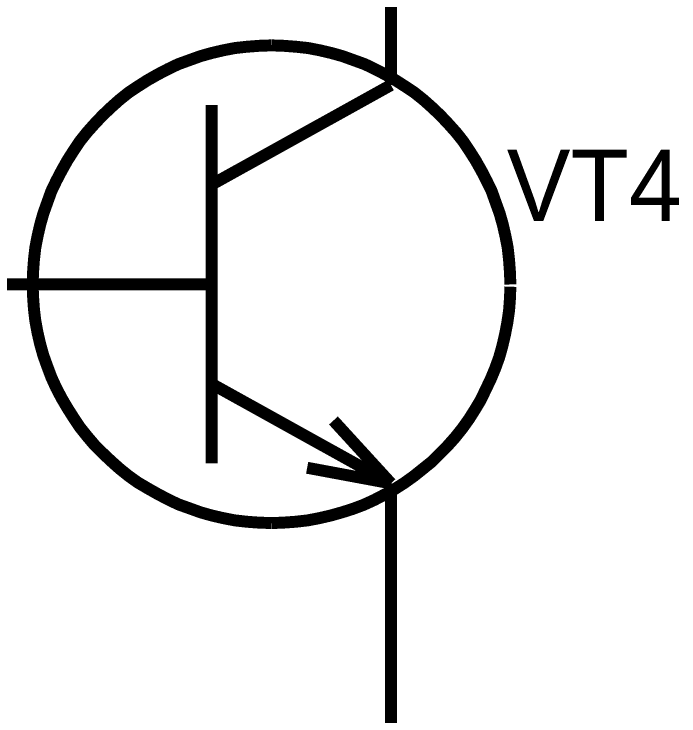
# Model space of a CAD drawing. Header units: inches. Extents: x 0 to 420, y 0 to 297.
# Drawn here: x 348.49 to 365.2, y 143.15 to 160.78 of the extents above; entities that cross this region are included whole.
import ezdxf

# ---------------------------------------------------------------- set-up
doc = ezdxf.new("R2010")
doc.units = ezdxf.units.IN
doc.layers.add('Sheet', color=255, linetype='Continuous')

msp = doc.modelspace()

# ---------------------------------------------------------------- linework, layer by layer
at = {"layer": 'Sheet', "const_width": 0.3}
for points in [[(357.959, 158.997), (357.959, 163.993)], [(354.957, 159.994), (354.644, 159.983), (354.341, 159.96), (354.039, 159.927), (353.748, 159.871), (353.457, 159.803), (353.177, 159.725), (352.897, 159.624), (352.617, 159.523), (352.359, 159.4), (352.102, 159.266), (351.844, 159.12), (351.598, 158.963), (351.363, 158.806), (351.139, 158.627), (350.926, 158.437), (350.713, 158.235), (350.511, 158.022), (350.321, 157.809), (350.142, 157.585), (349.985, 157.35), (349.828, 157.104), (349.683, 156.846), (349.548, 156.588), (349.425, 156.331), (349.324, 156.05), (349.224, 155.77), (349.145, 155.49), (349.078, 155.199), (349.022, 154.908), (348.988, 154.605), (348.966, 154.303), (348.955, 153.989)], [(360.96, 153.989), (360.949, 154.303), (360.926, 154.605), (360.893, 154.908), (360.837, 155.199), (360.77, 155.49), (360.691, 155.77), (360.59, 156.05), (360.49, 156.331), (360.366, 156.588), (360.232, 156.846), (360.086, 157.104), (359.93, 157.35), (359.773, 157.585), (359.594, 157.809), (359.403, 158.022), (359.202, 158.235), (358.989, 158.437), (358.776, 158.627), (358.552, 158.806), (358.317, 158.963), (358.071, 159.12), (357.813, 159.266), (357.555, 159.4), (357.298, 159.523), (357.018, 159.624), (356.738, 159.725), (356.458, 159.803), (356.167, 159.871), (355.876, 159.927), (355.573, 159.96), (355.271, 159.983), (354.957, 159.994)], [(353.457, 156.499), (357.959, 158.997)], [(353.457, 149.497), (353.457, 158.493)], [(349.459, 153.989), (344.464, 153.989)], [(348.955, 153.989), (348.966, 153.687), (348.988, 153.373), (349.022, 153.082), (349.078, 152.779), (349.145, 152.488), (349.224, 152.208), (349.324, 151.928), (349.425, 151.659), (349.548, 151.39), (349.683, 151.133), (349.828, 150.886), (349.985, 150.64), (350.142, 150.404), (350.321, 150.18), (350.511, 149.956), (350.713, 149.755), (350.926, 149.553), (351.139, 149.363), (351.363, 149.183), (351.598, 149.015), (351.844, 148.87), (352.102, 148.724), (352.359, 148.59), (352.617, 148.466), (352.897, 148.366), (353.177, 148.265), (353.457, 148.186), (353.748, 148.119), (354.039, 148.063), (354.341, 148.029), (354.644, 148.007), (354.957, 147.996)], [(348.955, 153.989), (353.457, 153.989)], [(354.957, 147.996), (355.26, 148.007), (355.562, 148.029), (355.864, 148.063), (356.156, 148.119), (356.447, 148.186), (356.727, 148.265), (357.007, 148.354), (357.275, 148.455), (357.544, 148.578), (357.802, 148.713), (358.048, 148.847), (358.295, 149.004), (358.53, 149.172), (358.754, 149.351), (358.978, 149.531), (359.179, 149.732), (359.381, 149.934), (359.571, 150.147), (359.75, 150.371), (359.918, 150.606), (360.075, 150.853), (360.221, 151.099), (360.344, 151.357), (360.467, 151.614), (360.579, 151.883), (360.68, 152.163), (360.758, 152.443), (360.826, 152.735), (360.882, 153.026), (360.926, 153.328), (360.949, 153.631), (360.96, 153.933)], [(353.457, 151.491), (357.959, 148.993)], [(356.514, 150.572), (357.959, 148.993)], [(357.959, 148.993), (355.853, 149.385)], [(357.959, 148.993), (357.959, 143.997)], [(357.959, 143.997), (357.959, 138.989)]]:
    msp.add_lwpolyline(points, dxfattribs=at)

# ---------------------------------------------------------------- texts
at = {"layer": 'Sheet'}
msp.add_text('VT4', height=1.7924, dxfattribs=at).set_placement((360.87, 155.58))

doc.saveas('drawing.dxf')
